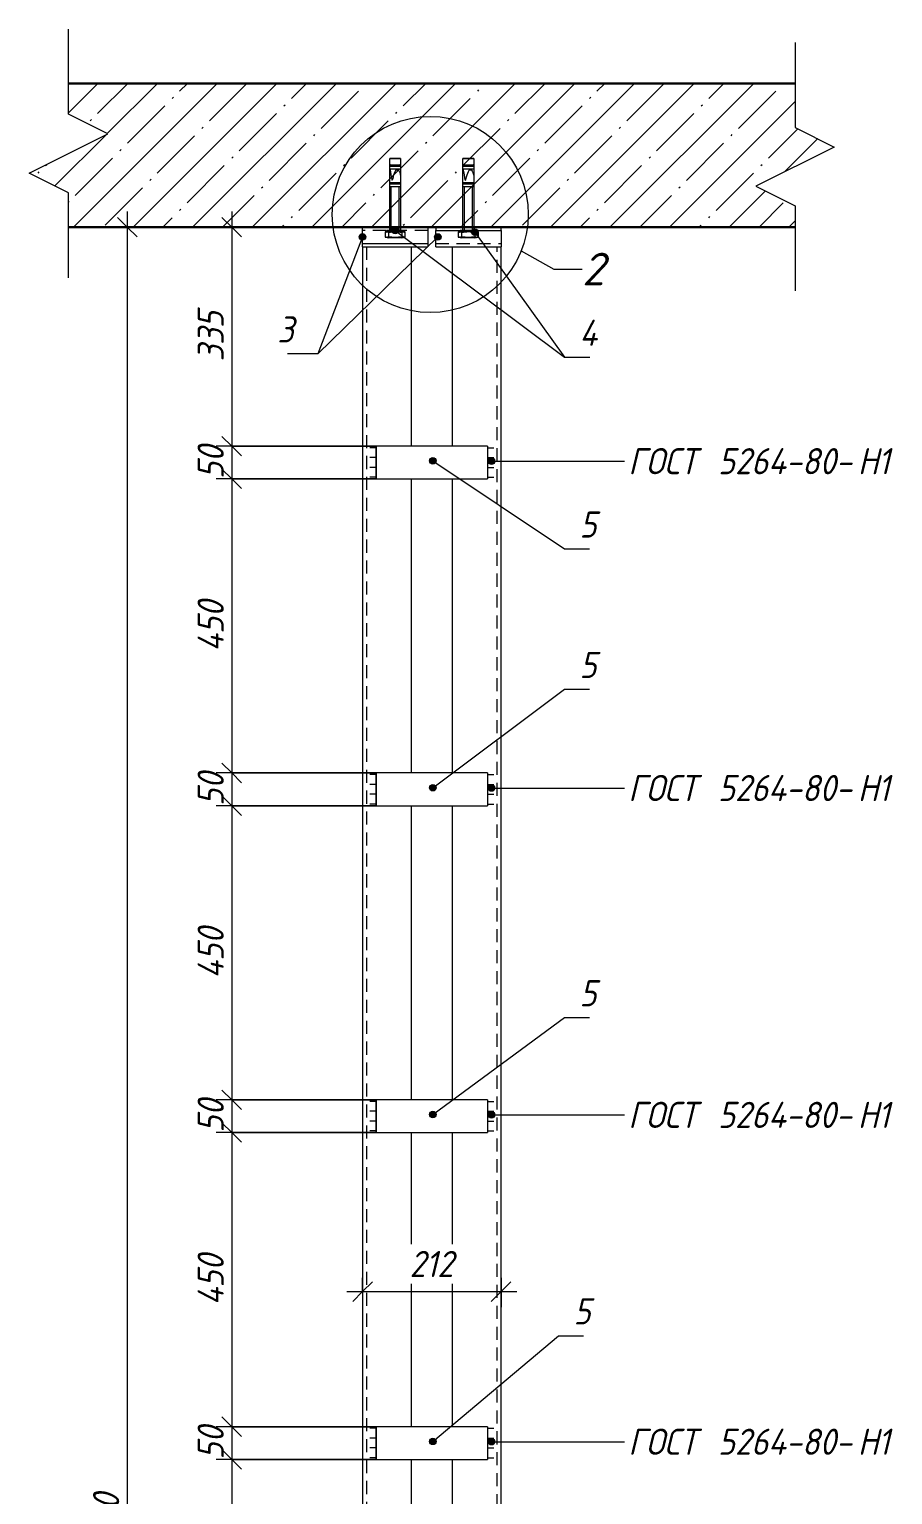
# Model space of a CAD drawing. Header units: millimetres. Extents: x -508 to 38670, y -99 to 8560.
# Drawn here: x 1111 to 2432, y 6161 to 8403 of the extents above; entities that cross this region are included whole.
import ezdxf

# ---------------------------------------------------------------- set-up
doc = ezdxf.new("R2010")
doc.units = ezdxf.units.MM
doc.linetypes.add('200_ШТРИХ_ш1п0_6_', pattern=[32, 20, -12])
for name, color, linetype, lineweight in [('A-ANNO-DIMS', 7, 'Continuous', 9), ('A-ANNO-DIMS-20', 7, 'Continuous', 9), ('A-DETL-1', 7, 'Continuous', 5), ('A-DETL-2', 7, '200_ШТРИХ_ш1п0_6_', 5), ('A-DETL-GENF-1', 7, 'Continuous', 5), ('A-FLOR-FNSH-1', 7, 'Continuous', 30), ('A-FLOR-PATT-1', 7, 'Continuous', 5), ('A-GENM', 7, 'Continuous', 9), ('A-GENM-1', 7, 'Continuous', 18), ('A-GENM-IDEN', 7, 'Continuous', 9), ('G-ANNO-TEXT', 7, 'Continuous', 9)]:
    doc.layers.add(name, color=color, linetype=linetype, lineweight=lineweight)
doc.styles.add('ISOCPEUR_I', font='isocpeui.ttf', dxfattribs={"width": 0.9, "height": 40})
doc.styles.add('ISOCPEUR_I_1', font='isocpeui.ttf', dxfattribs={"height": 50})
doc.dimstyles.new('ISO-2_0_0_9К_СРЕДНИЙ', dxfattribs={"dimscale": 304.8, "dimtxt": 39.839247, "dimasz": 0.098425, "dimexe": 0.07874, "dimexo": 0, "dimgap": 0, "dimtad": 1, "dimdec": 0, "dimzin": 0, "dimdsep": 46, "dimtxsty": 'ISOCPEUR_I', "dimblk1": 'OBLIQUE', "dimblk2": 'OBLIQUE', "dimsah": 1, "dimcen": 0.09, "dimdle": 0.07874, "dimazin": 0, "dimtfac": 1, "dimtdec": 4, "dimtix": 1, "dimtmove": 0, "dimatfit": 3, "dimfxl": 1, "dimtvp": 1, "dimtolj": 1, "dimtzin": 0, "dimarcsym": 2})
doc.dimstyles.new('ISO-2_0_0_9К_СРЕДНИЙ_ФОН', dxfattribs={"dimscale": 304.8, "dimtxt": 39.839247, "dimasz": 0.098425, "dimexe": 0.07874, "dimexo": 0, "dimgap": 0.032808, "dimtad": 1, "dimdec": 0, "dimdsep": 46, "dimtxsty": 'ISOCPEUR_I', "dimblk1": 'OBLIQUE', "dimblk2": 'OBLIQUE', "dimsah": 1, "dimcen": 0.09, "dimdle": 0.07874, "dimazin": 0, "dimtfac": 1, "dimtdec": 4, "dimtix": 1, "dimtmove": 0, "dimatfit": 3, "dimfxl": 1, "dimtvp": 1, "dimtfill": 1, "dimtolj": 1, "dimtzin": 0, "dimarcsym": 2})

# ---------------------------------------------------------------- blocks, each defined once
blk = doc.blocks.new('Фахверк_Влож_Полоса боковая - Полоса_Фахверка-25655111-АР1_1_Ф-19-Ф_ 19_1_2 эт_')
at = {"layer": 'A-GENM'}
for p, q in [((10415, 6215), (10415, 6265)), ((10585, 6265), (10415, 6265)), ((10585, 6265), (10585, 6215)), ((10415, 6215), (10585, 6215))]:
    blk.add_line(p, q, dxfattribs=at)
blk = doc.blocks.new('Фахверк_Влож_Уголок - Уголок_Фахверка-27980089-АР1_1_Ф-19-Ф_ 19_1_2 эт_')
at = {"layer": 'A-GENM'}
for p, q in [((10531, 8070), (10531, 7765)), ((10606, 4126), (10606, 8070)), ((10531, 7715), (10531, 7265)), ((10531, 7215), (10531, 6765)), ((10531, 6715), (10531, 6265)), ((10531, 6215), (10531, 5765))]:
    blk.add_line(p, q, dxfattribs=at)
blk = doc.blocks.new('Фахверк_Влож_Уголок - Уголок_Фахверка-27980090-АР1_1_Ф-19-Ф_ 19_1_2 эт_')
at = {"layer": 'A-GENM'}
for p, q in [((10394, 8070), (10469, 8070)), ((10394, 8070), (10394, 4126)), ((10469, 7765), (10469, 8070)), ((10469, 7265), (10469, 7715)), ((10469, 6765), (10469, 7215)), ((10469, 6265), (10469, 6715)), ((10469, 5765), (10469, 6215))]:
    blk.add_line(p, q, dxfattribs=at)
blk = doc.blocks.new('Фахверк_Влож_Полоса верхняя - Полоса верхняя_Фахверка-25545440-АР1_1_Ф-19-Ф_ 19_1_2 эт_')
at = {"layer": 'A-GENM'}
for p, q in [((10394, 8075), (10394, 8100)), ((10494, 8100), (10494, 8075)), ((10394, 8070), (10394, 8075)), ((10394, 8075), (10494, 8075)), ((10494, 8075), (10494, 8070)), ((10394, 8070), (10494, 8070))]:
    blk.add_line(p, q, dxfattribs=at)
blk = doc.blocks.new('Фахверк_Влож_Полоса верхняя - Полоса верхняя_Фахверка-V3-АР1_1_Ф-19-Ф_ 19_1_2 эт_')
at = {"layer": 'A-GENM'}
for p, q in [((10506, 8070), (10506, 8095)), ((10606, 8095), (10606, 8070)), ((10506, 8070), (10606, 8070))]:
    blk.add_line(p, q, dxfattribs=at)
at = {"layer": 'A-GENM-1'}
for p, q in [((10506, 8100), (10506, 8095)), ((10606, 8100), (10506, 8100)), ((10506, 8095), (10606, 8095)), ((10606, 8095), (10606, 8100))]:
    blk.add_line(p, q, dxfattribs=at)
blk = doc.blocks.new('DET_L_Линия разрыва1 - М20-27085586-АР1_1_Ф-19-Ф_ 19_1_2 эт_')
at = {"layer": 'A-DETL-GENF-1'}
for p, q in [((9944, 4072.7), (9944, 4202.7)), ((10004, 4042.7), (9944, 4072.7)), ((9884, 3982.7), (10004, 4042.7)), ((9944, 3952.7), (9884, 3982.7)), ((9944, 3822.7), (9944, 3952.7))]:
    blk.add_line(p, q, dxfattribs=at)
blk = doc.blocks.new('DIMBLOCK14-АР1_1_Ф-19-Ф_ 19_1_2 эт_')
at = {"layer": 'A-ANNO-DIMS-20', "lineweight": 20}
for p, q in [((1420.5, 8100), (1405.5, 8115)), ((1420.5, 8100), (1435.5, 8085)), ((1420.5, 7765), (1405.5, 7780)), ((1420.5, 7765), (1435.5, 7750))]:
    blk.add_line(p, q, dxfattribs=at)
at = {"layer": 'A-ANNO-DIMS-20'}
for p, q in [((1420.5, 8124), (1420.5, 7765)), ((1441.7, 8100), (1396.5, 8100)), ((1420.5, 8100), (1441.7, 8100)), ((1641.6, 7765), (1396.5, 7765)), ((1420.5, 7765), (1641.6, 7765))]:
    blk.add_line(p, q, dxfattribs=at)
at = {"layer": 'A-ANNO-DIMS-20', "color": 0, "insert": (1368.2, 7894.6), "char_height": 40, "width": 91.017, "attachment_point": 1, "rotation": 90, "line_spacing_factor": 1.149209, "style": 'ISOCPEUR_I'}
blk.add_mtext('335', dxfattribs=at)
blk = doc.blocks.new('_Oblique')
at = {"color": 0, "linetype": 'ByBlock', "lineweight": -2}
blk.add_line((-0.5, -0.5), (0.5, 0.5), dxfattribs=at)
blk = doc.blocks.new('DIMBLOCK15-АР1_1_Ф-19-Ф_ 19_1_2 эт_')
at = {"layer": 'A-ANNO-DIMS-20', "lineweight": 20}
for p, q in [((1420.5, 7765), (1405.5, 7780)), ((1420.5, 7765), (1435.5, 7750)), ((1420.5, 7715), (1405.5, 7730)), ((1420.5, 7715), (1435.5, 7700))]:
    blk.add_line(p, q, dxfattribs=at)
at = {"layer": 'A-ANNO-DIMS-20'}
for p, q in [((1641.6, 7765), (1396.5, 7765)), ((1420.5, 7765), (1420.5, 7715)), ((1420.5, 7765), (1641.6, 7765)), ((1641.6, 7715), (1396.5, 7715)), ((1420.5, 7715), (1641.6, 7715))]:
    blk.add_line(p, q, dxfattribs=at)
at = {"layer": 'A-ANNO-DIMS-20', "color": 0, "insert": (1368.2, 7714.7), "char_height": 40, "width": 60.678, "attachment_point": 1, "rotation": 90, "line_spacing_factor": 1.149209, "style": 'ISOCPEUR_I'}
blk.add_mtext('50', dxfattribs=at)
blk = doc.blocks.new('DIMBLOCK16-АР1_1_Ф-19-Ф_ 19_1_2 эт_')
at = {"layer": 'A-ANNO-DIMS-20'}
for p, q in [((1641.6, 7715), (1396.5, 7715)), ((1420.5, 7715), (1420.5, 7265)), ((1420.5, 7715), (1641.6, 7715)), ((1641.6, 7265), (1396.5, 7265)), ((1420.5, 7265), (1641.6, 7265))]:
    blk.add_line(p, q, dxfattribs=at)
at = {"layer": 'A-ANNO-DIMS-20', "lineweight": 20}
for p, q in [((1420.5, 7715), (1405.5, 7730)), ((1420.5, 7715), (1435.5, 7700)), ((1420.5, 7265), (1405.5, 7280)), ((1420.5, 7265), (1435.5, 7250))]:
    blk.add_line(p, q, dxfattribs=at)
at = {"layer": 'A-ANNO-DIMS-20', "color": 0, "insert": (1368.2, 7450.5), "char_height": 40, "width": 94.695, "attachment_point": 1, "rotation": 90, "line_spacing_factor": 1.149209, "style": 'ISOCPEUR_I'}
blk.add_mtext('450', dxfattribs=at)
blk = doc.blocks.new('DIMBLOCK17-АР1_1_Ф-19-Ф_ 19_1_2 эт_')
at = {"layer": 'A-ANNO-DIMS-20'}
for p, q in [((1641.6, 7265), (1396.5, 7265)), ((1420.5, 7265), (1420.5, 7215)), ((1420.5, 7265), (1641.6, 7265)), ((1641.6, 7215), (1396.5, 7215)), ((1420.5, 7215), (1641.6, 7215))]:
    blk.add_line(p, q, dxfattribs=at)
at = {"layer": 'A-ANNO-DIMS-20', "lineweight": 20}
for p, q in [((1420.5, 7265), (1405.5, 7280)), ((1420.5, 7265), (1435.5, 7250)), ((1420.5, 7215), (1405.5, 7230)), ((1420.5, 7215), (1435.5, 7200))]:
    blk.add_line(p, q, dxfattribs=at)
at = {"layer": 'A-ANNO-DIMS-20', "color": 0, "insert": (1368.2, 7214.7), "char_height": 40, "width": 60.678, "attachment_point": 1, "rotation": 90, "line_spacing_factor": 1.149209, "style": 'ISOCPEUR_I'}
blk.add_mtext('50', dxfattribs=at)
blk = doc.blocks.new('DIMBLOCK18-АР1_1_Ф-19-Ф_ 19_1_2 эт_')
at = {"layer": 'A-ANNO-DIMS-20', "lineweight": 20}
for p, q in [((1420.5, 7215), (1405.5, 7230)), ((1420.5, 7215), (1435.5, 7200)), ((1420.5, 6765), (1405.5, 6780)), ((1420.5, 6765), (1435.5, 6750))]:
    blk.add_line(p, q, dxfattribs=at)
at = {"layer": 'A-ANNO-DIMS-20'}
for p, q in [((1641.6, 7215), (1396.5, 7215)), ((1420.5, 7215), (1420.5, 6765)), ((1420.5, 7215), (1641.6, 7215)), ((1641.6, 6765), (1396.5, 6765)), ((1420.5, 6765), (1641.6, 6765))]:
    blk.add_line(p, q, dxfattribs=at)
at = {"layer": 'A-ANNO-DIMS-20', "color": 0, "insert": (1368.2, 6950.5), "char_height": 40, "width": 94.695, "attachment_point": 1, "rotation": 90, "line_spacing_factor": 1.149209, "style": 'ISOCPEUR_I'}
blk.add_mtext('450', dxfattribs=at)
blk = doc.blocks.new('DIMBLOCK19-АР1_1_Ф-19-Ф_ 19_1_2 эт_')
at = {"layer": 'A-ANNO-DIMS-20', "lineweight": 20}
for p, q in [((1420.5, 6765), (1405.5, 6780)), ((1420.5, 6765), (1435.5, 6750)), ((1420.5, 6715), (1405.5, 6730)), ((1420.5, 6715), (1435.5, 6700))]:
    blk.add_line(p, q, dxfattribs=at)
at = {"layer": 'A-ANNO-DIMS-20'}
for p, q in [((1641.6, 6765), (1396.5, 6765)), ((1420.5, 6765), (1420.5, 6715)), ((1420.5, 6765), (1641.6, 6765)), ((1641.6, 6715), (1396.5, 6715)), ((1420.5, 6715), (1641.6, 6715))]:
    blk.add_line(p, q, dxfattribs=at)
at = {"layer": 'A-ANNO-DIMS-20', "color": 0, "insert": (1368.2, 6714.7), "char_height": 40, "width": 60.678, "attachment_point": 1, "rotation": 90, "line_spacing_factor": 1.149209, "style": 'ISOCPEUR_I'}
blk.add_mtext('50', dxfattribs=at)
blk = doc.blocks.new('DIMBLOCK20-АР1_1_Ф-19-Ф_ 19_1_2 эт_')
at = {"layer": 'A-ANNO-DIMS-20', "lineweight": 20}
for p, q in [((1420.5, 6715), (1405.5, 6730)), ((1420.5, 6715), (1435.5, 6700)), ((1420.5, 6265), (1405.5, 6280)), ((1420.5, 6265), (1435.5, 6250))]:
    blk.add_line(p, q, dxfattribs=at)
at = {"layer": 'A-ANNO-DIMS-20'}
for p, q in [((1641.6, 6715), (1396.5, 6715)), ((1420.5, 6715), (1420.5, 6265)), ((1420.5, 6715), (1641.6, 6715)), ((1641.6, 6265), (1396.5, 6265)), ((1420.5, 6265), (1641.6, 6265))]:
    blk.add_line(p, q, dxfattribs=at)
at = {"layer": 'A-ANNO-DIMS-20', "color": 0, "insert": (1368.2, 6450.5), "char_height": 40, "width": 94.695, "attachment_point": 1, "rotation": 90, "line_spacing_factor": 1.149209, "style": 'ISOCPEUR_I'}
blk.add_mtext('450', dxfattribs=at)
blk = doc.blocks.new('DIMBLOCK21-АР1_1_Ф-19-Ф_ 19_1_2 эт_')
at = {"layer": 'A-ANNO-DIMS-20', "lineweight": 20}
for p, q in [((1420.5, 6265), (1405.5, 6280)), ((1420.5, 6265), (1435.5, 6250)), ((1420.5, 6215), (1405.5, 6230)), ((1420.5, 6215), (1435.5, 6200))]:
    blk.add_line(p, q, dxfattribs=at)
at = {"layer": 'A-ANNO-DIMS-20'}
for p, q in [((1641.6, 6265), (1396.5, 6265)), ((1420.5, 6265), (1420.5, 6215)), ((1420.5, 6265), (1641.6, 6265)), ((1641.6, 6215), (1396.5, 6215)), ((1420.5, 6215), (1641.6, 6215))]:
    blk.add_line(p, q, dxfattribs=at)
at = {"layer": 'A-ANNO-DIMS-20', "color": 0, "insert": (1368.2, 6214.7), "char_height": 40, "width": 60.678, "attachment_point": 1, "rotation": 90, "line_spacing_factor": 1.149209, "style": 'ISOCPEUR_I'}
blk.add_mtext('50', dxfattribs=at)
blk = doc.blocks.new('DIMBLOCK22-АР1_1_Ф-19-Ф_ 19_1_2 эт_')
at = {"layer": 'A-ANNO-DIMS-20'}
for p, q in [((1641.6, 6215), (1396.5, 6215)), ((1420.5, 6215), (1420.5, 5765)), ((1420.5, 6215), (1641.6, 6215)), ((1641.6, 5765), (1396.5, 5765)), ((1420.5, 5765), (1641.6, 5765))]:
    blk.add_line(p, q, dxfattribs=at)
at = {"layer": 'A-ANNO-DIMS-20', "lineweight": 20}
for p, q in [((1420.5, 6215), (1405.5, 6230)), ((1420.5, 6215), (1435.5, 6200)), ((1420.5, 5765), (1405.5, 5780)), ((1420.5, 5765), (1435.5, 5750))]:
    blk.add_line(p, q, dxfattribs=at)
at = {"layer": 'A-ANNO-DIMS-20', "color": 0, "insert": (1368.2, 5950.5), "char_height": 40, "width": 94.695, "attachment_point": 1, "rotation": 90, "line_spacing_factor": 1.149209, "style": 'ISOCPEUR_I'}
blk.add_mtext('450', dxfattribs=at)
blk = doc.blocks.new('DIMBLOCK31-АР1_1_Ф-19-Ф_ 19_1_2 эт_')
at = {"layer": 'A-ANNO-DIMS-20', "lineweight": 20}
for p, q in [((1260.5, 8100), (1245.5, 8115)), ((1260.5, 8100), (1275.5, 8085)), ((1260.5, 4120), (1245.5, 4135)), ((1260.5, 4120), (1275.5, 4105))]:
    blk.add_line(p, q, dxfattribs=at)
at = {"layer": 'A-ANNO-DIMS-20'}
for p, q in [((1260.5, 8124), (1260.5, 4096)), ((1281.7, 8100), (1236.5, 8100)), ((1260.5, 8100), (1281.7, 8100)), ((1281.7, 4120), (1236.5, 4120)), ((1260.5, 4120), (1281.7, 4120))]:
    blk.add_line(p, q, dxfattribs=at)
at = {"layer": 'A-ANNO-DIMS-20', "color": 0, "insert": (1208.2, 6059.4), "char_height": 40, "width": 121.356, "attachment_point": 1, "rotation": 90, "line_spacing_factor": 1.149209, "style": 'ISOCPEUR_I'}
blk.add_mtext('3980', dxfattribs=at)
blk = doc.blocks.new('DIMBLOCK32-АР1_1_Ф-19-Ф_ 19_1_2 эт_')
at = {"layer": 'A-ANNO-DIMS-20'}
for p, q in [((1620.6, 6492.9), (1620.6, 6447.7)), ((1620.6, 6471.7), (1620.6, 6492.9)), ((1832.6, 6492.9), (1832.6, 6447.7)), ((1832.6, 6471.7), (1832.6, 6492.9)), ((1596.6, 6471.7), (1856.6, 6471.7))]:
    blk.add_line(p, q, dxfattribs=at)
at = {"layer": 'A-ANNO-DIMS-20', "lineweight": 20}
for p, q in [((1620.6, 6471.7), (1635.6, 6486.7)), ((1832.6, 6471.7), (1847.6, 6486.7)), ((1620.6, 6471.7), (1605.6, 6456.7)), ((1832.6, 6471.7), (1817.6, 6456.7))]:
    blk.add_line(p, q, dxfattribs=at)
at = {"layer": 'A-ANNO-DIMS-20', "color": 0, "insert": (1692.5, 6533.9), "char_height": 40, "width": 81.824, "attachment_point": 1, "line_spacing_factor": 1.149209, "style": 'ISOCPEUR_I', "bg_fill": 3, "box_fill_scale": 1.25, "bg_fill_color": 256, "bg_fill_true_color": 13158600, "bg_fill_transparency": 0}
blk.add_mtext('212', dxfattribs=at)

msp = doc.modelspace()

# ---------------------------------------------------------------- hatches: boundary and pattern name
at = {"layer": 'A-FLOR-PATT-1'}
h = msp.add_hatch(dxfattribs=at)
h.set_pattern_fill('FP_2', color=256, style=0, pattern_type=2)
h.set_pattern_definition([(45, (2583.76, 4305), (-45.6197, 45.6197), []), (45, (2629.38, 4305), (-45.6197, 45.6197), [80.645, -16.129, 2.682, -13.447])])
h.paths.add_polyline_path([(1170.6, 8100), (2282.6, 8100), (2282.6, 8132.7), (2222.6, 8162.7), (2342.6, 8222.7), (2282.6, 8252.7), (2282.6, 8320), (1170.6, 8320), (1170.6, 8272.7), (1230.6, 8242.7), (1110.6, 8182.7), (1170.6, 8152.7)], flags=0)
at = {"layer": 'A-GENM-IDEN'}
h = msp.add_hatch(color=256, dxfattribs=at)
edge = h.paths.add_edge_path(flags=0)
edge.add_arc((1670.6, 8095), 5, 0, 360)
h = msp.add_hatch(color=256, dxfattribs=at)
edge = h.paths.add_edge_path(flags=0)
edge.add_arc((1792.5, 8092.5), 5, 0, 360)
h = msp.add_hatch(color=256, dxfattribs=at)
edge = h.paths.add_edge_path(flags=0)
edge.add_arc((1620.6, 8085), 5, 0, 360)
h = msp.add_hatch(color=256, dxfattribs=at)
edge = h.paths.add_edge_path(flags=0)
edge.add_arc((1735.7, 8085), 5, 0, 360)
h = msp.add_hatch(color=256, dxfattribs=at)
edge = h.paths.add_edge_path(flags=0)
edge.add_arc((1728.1, 7742.5), 5, 0, 360)
h = msp.add_hatch(color=256, dxfattribs=at)
edge = h.paths.add_edge_path(flags=0)
edge.add_arc((1728.1, 7242.5), 5, 0, 360)
h = msp.add_hatch(color=256, dxfattribs=at)
edge = h.paths.add_edge_path(flags=0)
edge.add_arc((1728.1, 6742.5), 5, 0, 360)
h = msp.add_hatch(color=256, dxfattribs=at)
edge = h.paths.add_edge_path(flags=0)
edge.add_arc((1728.1, 6242.5), 5, 0, 360)
at = {"layer": 'G-ANNO-TEXT'}
h = msp.add_hatch(color=256, dxfattribs=at)
edge = h.paths.add_edge_path(flags=0)
edge.add_arc((1818.1, 7742), 5, 0, 360)
h = msp.add_hatch(color=256, dxfattribs=at)
edge = h.paths.add_edge_path(flags=0)
edge.add_arc((1818.1, 7242), 5, 0, 360)
h = msp.add_hatch(color=256, dxfattribs=at)
edge = h.paths.add_edge_path(flags=0)
edge.add_arc((1818.1, 6742), 5, 0, 360)
h = msp.add_hatch(color=256, dxfattribs=at)
edge = h.paths.add_edge_path(flags=0)
edge.add_arc((1818.1, 6242), 5, 0, 360)

# ---------------------------------------------------------------- linework, layer by layer
at = {"layer": 'A-DETL-1'}
for p, q in [((1678.9, 8205), (1662.3, 8205)), ((1662.3, 8205), (1678.9, 8205)), ((1662.3, 8095), (1662.3, 8205)), ((1678.9, 8205), (1678.9, 8095)), ((1790.9, 8205), (1774.3, 8205)), ((1774.3, 8205), (1790.9, 8205)), ((1774.3, 8095), (1774.3, 8205)), ((1790.9, 8205), (1790.9, 8095)), ((1662.3, 8193.4), (1678.9, 8193.4)), ((1662.3, 8189.2), (1678.9, 8189.2)), ((1663.3, 8195.4), (1677.9, 8195.4)), ((1774.3, 8193.4), (1790.9, 8193.4)), ((1774.3, 8189.2), (1790.9, 8189.2)), ((1775.3, 8195.4), (1789.9, 8195.4)), ((1662.3, 8168.3), (1678.9, 8168.3)), ((1662.3, 8166.2), (1678.9, 8166.2)), ((1662.3, 8162.1), (1678.9, 8162.1)), ((1664.4, 8166.2), (1664.4, 8168.3)), ((1664.5, 8166.2), (1664.5, 8168.3)), ((1664.5, 8095), (1664.5, 8162.1)), ((1676.8, 8095), (1676.8, 8162.1)), ((1774.3, 8168.3), (1790.9, 8168.3)), ((1774.3, 8166.2), (1790.9, 8166.2)), ((1774.3, 8162.1), (1790.9, 8162.1)), ((1776.4, 8166.2), (1776.4, 8168.3)), ((1776.5, 8166.2), (1776.5, 8168.3)), ((1776.5, 8095), (1776.5, 8162.1)), ((1788.8, 8095), (1788.8, 8162.1)), ((1660.7, 8093.6), (1655.2, 8092.8)), ((1655.2, 8092.8), (1655.2, 8084.6)), ((1657.9, 8093.6), (1657.9, 8095)), ((1683.3, 8095), (1657.9, 8095)), ((1683.3, 8093.6), (1657.9, 8093.6)), ((1660.7, 8083.8), (1660.7, 8093.6)), ((1680.5, 8093.6), (1660.7, 8093.6)), ((1665.1, 8095), (1667.1, 8095)), ((1686, 8092.8), (1680.5, 8093.6)), ((1680.5, 8093.6), (1680.5, 8083.8)), ((1683.3, 8095), (1683.3, 8093.6)), ((1686, 8084.6), (1686, 8092.8)), ((1772.7, 8093.6), (1767.2, 8092.8)), ((1767.2, 8092.8), (1767.2, 8084.6)), ((1769.9, 8093.6), (1769.9, 8095)), ((1795.3, 8095), (1769.9, 8095)), ((1795.3, 8093.6), (1769.9, 8093.6)), ((1772.7, 8083.8), (1772.7, 8093.6)), ((1792.5, 8093.6), (1772.7, 8093.6)), ((1777.1, 8095), (1779.1, 8095)), ((1798, 8092.8), (1792.5, 8093.6)), ((1792.5, 8093.6), (1792.5, 8083.8)), ((1795.3, 8095), (1795.3, 8093.6)), ((1798, 8084.6), (1798, 8092.8)), ((1655.2, 8084.6), (1660.7, 8083.8)), ((1680.5, 8083.8), (1660.7, 8083.8)), ((1680.5, 8083.8), (1686, 8084.6)), ((1767.2, 8084.6), (1772.7, 8083.8)), ((1792.5, 8083.8), (1772.7, 8083.8)), ((1792.5, 8083.8), (1798, 8084.6)), ((1641.6, 7762.5), (1631.6, 7762.5)), ((1641.6, 7765), (1641.6, 7715)), ((1811.6, 7765), (1811.6, 7715)), ((1811.6, 7762.5), (1821.6, 7762.5)), ((1641.6, 7747.5), (1631.6, 7747.5)), ((1811.6, 7747.5), (1821.6, 7747.5)), ((1641.6, 7732.5), (1631.6, 7732.5)), ((1641.6, 7717.5), (1631.6, 7717.5)), ((1811.6, 7732.5), (1821.6, 7732.5)), ((1811.6, 7717.5), (1821.6, 7717.5)), ((1641.6, 7265), (1641.6, 7215)), ((1811.6, 7265), (1811.6, 7215)), ((1641.6, 7262.5), (1631.6, 7262.5)), ((1641.6, 7247.5), (1631.6, 7247.5)), ((1811.6, 7262.5), (1821.6, 7262.5)), ((1811.6, 7247.5), (1821.6, 7247.5)), ((1641.6, 7232.5), (1631.6, 7232.5)), ((1811.6, 7232.5), (1821.6, 7232.5)), ((1641.6, 7217.5), (1631.6, 7217.5)), ((1811.6, 7217.5), (1821.6, 7217.5)), ((1641.6, 6762.5), (1631.6, 6762.5)), ((1641.6, 6747.5), (1631.6, 6747.5)), ((1641.6, 6765), (1641.6, 6715)), ((1811.6, 6765), (1811.6, 6715)), ((1811.6, 6762.5), (1821.6, 6762.5)), ((1811.6, 6747.5), (1821.6, 6747.5)), ((1641.6, 6732.5), (1631.6, 6732.5)), ((1811.6, 6732.5), (1821.6, 6732.5)), ((1641.6, 6717.5), (1631.6, 6717.5)), ((1811.6, 6717.5), (1821.6, 6717.5)), ((1641.6, 6262.5), (1631.6, 6262.5)), ((1641.6, 6265), (1641.6, 6215)), ((1811.6, 6265), (1811.6, 6215)), ((1811.6, 6262.5), (1821.6, 6262.5)), ((1641.6, 6247.5), (1631.6, 6247.5)), ((1641.6, 6232.5), (1631.6, 6232.5)), ((1811.6, 6247.5), (1821.6, 6247.5)), ((1811.6, 6232.5), (1821.6, 6232.5)), ((1641.6, 6217.5), (1631.6, 6217.5)), ((1811.6, 6217.5), (1821.6, 6217.5))]:
    msp.add_line(p, q, dxfattribs=at)
msp.add_circle((1724.3, 8119.4), 150, dxfattribs=at)
for centre, radius, start, end in [((1663.5, 8194.1), 1.38, 98.7234, 149.1005), ((1677.7, 8194.1), 1.38, 30.8995, 81.2766), ((1775.5, 8194.1), 1.38, 98.7234, 149.1005), ((1789.7, 8194.1), 1.38, 30.8995, 81.2766), ((1670.6, 8049.8), 42.8, 76.6145, 103.3855), ((1782.6, 8049.8), 42.8, 76.6145, 103.3855), ((1658.3, 8088.3), 4.23, 56.0803, 137.7236), ((1658.3, 8089.1), 4.23, 222.2764, 303.9197), ((1670.6, 8127.5), 42.8, 256.6145, 283.3855), ((1682.9, 8088.3), 4.23, 42.2764, 123.9197), ((1682.9, 8089.1), 4.23, 236.0803, 317.7236), ((1770.3, 8088.3), 4.23, 56.0803, 137.7236), ((1770.3, 8089.1), 4.23, 222.2764, 303.9197), ((1782.6, 8127.5), 42.8, 256.6145, 283.3855), ((1794.9, 8088.3), 4.23, 42.2764, 123.9197), ((1794.9, 8089.1), 4.23, 236.0803, 317.7236)]:
    msp.add_arc(centre, radius, start, end, dxfattribs=at)
for points in [[(1662.3, 8189.2), (1663.5, 8184.5), (1666, 8159), (1669.8, 8196.5), (1678.9, 8184.5), (1678.9, 8173.5)], [(1774.3, 8189.2), (1775.5, 8184.5), (1778, 8159), (1781.8, 8196.5), (1790.9, 8184.5), (1790.9, 8173.5)]]:
    msp.add_open_spline(points, degree=3, knots=[3.947128, 3.947128, 3.947128, 3.947128, 10.095996, 20.129437, 28.583816, 28.583816, 28.583816, 28.583816], dxfattribs=at)
at = {"layer": 'A-DETL-2'}
for p, q in [((1720.6, 8095), (1620.6, 8095)), ((1732.6, 8075), (1832.6, 8075)), ((1626.6, 8070), (1626.6, 4126)), ((1826.6, 4126), (1826.6, 8070))]:
    msp.add_line(p, q, dxfattribs=at)
at = {"layer": 'A-FLOR-FNSH-1'}
for p, q in [((2282.6, 8320), (1170.6, 8320)), ((1170.6, 8100), (2282.6, 8100))]:
    msp.add_line(p, q, dxfattribs=at)
at = {"layer": 'A-GENM-IDEN'}
for p, q in [((1670.6, 8095), (1929.7, 7901.2)), ((1792.5, 8092.5), (1929.7, 7901.2)), ((1620.6, 8085), (1552, 7906.3)), ((1735.7, 8085), (1552, 7906.3)), ((1552, 7906.3), (1505.6, 7906.3)), ((1552, 7906.3), (1505.6, 7906.3)), ((1929.7, 7901.2), (1968.7, 7901.2)), ((1929.7, 7901.2), (1968.7, 7901.2)), ((1728.1, 7742.5), (1929.7, 7607.8)), ((1929.7, 7607.8), (1968.1, 7607.8)), ((1728.1, 7242.5), (1929.7, 7393.1)), ((1929.7, 7393.1), (1968.1, 7393.1)), ((1728.1, 6742.5), (1929.7, 6890.9)), ((1929.7, 6890.9), (1968.1, 6890.9)), ((1728.1, 6242.5), (1920.6, 6404.2)), ((1920.6, 6404.2), (1959, 6404.2))]:
    msp.add_line(p, q, dxfattribs=at)
for centre in [(1670.6, 8095), (1792.5, 8092.5), (1620.6, 8085), (1735.7, 8085), (1728.1, 7742.5), (1728.1, 7242.5), (1728.1, 6742.5), (1728.1, 6242.5)]:
    msp.add_circle(centre, 5, dxfattribs=at)
at = {"layer": 'G-ANNO-TEXT'}
for p, q in [((1863.4, 8064), (1913.4, 8035.9)), ((1913.4, 8035.9), (1936.8, 8035.9)), ((1936.8, 8035.9), (1956.6, 8035.9)), ((1818.1, 7742), (2021.3, 7742)), ((1818.1, 7242), (2021.3, 7242)), ((1818.1, 6742), (2021.3, 6742)), ((1818.1, 6242), (2021.3, 6242))]:
    msp.add_line(p, q, dxfattribs=at)
for centre in [(1818.1, 7742), (1818.1, 7242), (1818.1, 6742), (1818.1, 6242)]:
    msp.add_circle(centre, 5, dxfattribs=at)

# ---------------------------------------------------------------- block references
at = {"layer": 'A-DETL-GENF-1'}
msp.add_blockref('DET_L_Линия разрыва1 - М20-27085586-АР1_1_Ф-19-Ф_ 19_1_2 эт_', (-8773.4, 4200), dxfattribs=at)
at = {"layer": 'A-DETL-GENF-1', "rotation": 180}
msp.add_blockref('DET_L_Линия разрыва1 - М20-27085586-АР1_1_Ф-19-Ф_ 19_1_2 эт_', (12226.6, 12205.3), dxfattribs=at)
at = {"layer": 'A-GENM'}
for name, p in [('Фахверк_Влож_Полоса верхняя - Полоса верхняя_Фахверка-25545440-АР1_1_Ф-19-Ф_ 19_1_2 эт_', (-8773.4, 0)), ('Фахверк_Влож_Полоса верхняя - Полоса верхняя_Фахверка-V3-АР1_1_Ф-19-Ф_ 19_1_2 эт_', (-8773.4, 0)), ('Фахверк_Влож_Уголок - Уголок_Фахверка-27980090-АР1_1_Ф-19-Ф_ 19_1_2 эт_', (-8773.4, 0)), ('Фахверк_Влож_Уголок - Уголок_Фахверка-27980089-АР1_1_Ф-19-Ф_ 19_1_2 эт_', (-8773.4, 0)), ('Фахверк_Влож_Полоса боковая - Полоса_Фахверка-25655111-АР1_1_Ф-19-Ф_ 19_1_2 эт_', (-8773.4, 1500)), ('Фахверк_Влож_Полоса боковая - Полоса_Фахверка-25655111-АР1_1_Ф-19-Ф_ 19_1_2 эт_', (-8773.4, 1000)), ('Фахверк_Влож_Полоса боковая - Полоса_Фахверка-25655111-АР1_1_Ф-19-Ф_ 19_1_2 эт_', (-8773.4, 500)), ('Фахверк_Влож_Полоса боковая - Полоса_Фахверка-25655111-АР1_1_Ф-19-Ф_ 19_1_2 эт_', (-8773.4, 0))]:
    msp.add_blockref(name, p, dxfattribs=at)

# ---------------------------------------------------------------- texts
at = {"layer": 'A-GENM-IDEN', "char_height": 40, "attachment_point": 1, "style": 'ISOCPEUR_I'}
for s, insert, width in [('\\fISOCPEUR|b0|i1|c204|p34|;\\W.9;3', (1490.2, 7963.5), 31.747), ('\\fISOCPEUR|b0|i1|c204|p34|;\\W.9;3', (1490.2, 7963.5), 31.747), ('\\fISOCPEUR|b0|i1|c204|p34|;\\W.9;4', (1952.6, 7958.4), 37.519), ('\\fISOCPEUR|b0|i1|c204|p34|;\\W.9;4', (1952.6, 7958.4), 37.519), ('\\fISOCPEUR|b0|i1|c204|p34|;\\W.9;5', (1952.6, 7665.1), 31.747), ('\\fISOCPEUR|b0|i1|c204|p34|;\\W.9;5', (1952.6, 7450.3), 31.747), ('\\fISOCPEUR|b0|i1|c204|p34|;\\W.9;5', (1952.6, 6948.1), 31.747), ('\\fISOCPEUR|b0|i1|c204|p34|;\\W.9;5', (1943.5, 6461.5), 31.747)]:
    msp.add_mtext(s, dxfattribs=dict(at, insert=insert, width=width))
at = {"layer": 'G-ANNO-TEXT', "attachment_point": 1}
for s, insert, char_height, width, style in [('\\fISOCPEUR|b0|i1|c204|p34|;2', (1956.6, 8060.9), 50, 44.894, 'ISOCPEUR_I_1'), ('ГОСТ', (2027.3, 7762), 40, 138.532, 'ISOCPEUR_I'), (' 5264-80-', (2141.6, 7762), 40, 287.164, 'ISOCPEUR_I'), ('\\fISOCPEUR|b0|i1|c204|p34|;\\W.9;Н', (2378.5, 7762), 40, 37.519, 'ISOCPEUR_I'), ('\\fISOCPEUR|b0|i1|c204|p34|;\\W.9;1', (2409.4, 7762), 40, 23.089, 'ISOCPEUR_I'), ('ГОСТ', (2027.3, 7262), 40, 138.532, 'ISOCPEUR_I'), (' 5264-80-', (2141.6, 7262), 40, 287.164, 'ISOCPEUR_I'), ('\\fISOCPEUR|b0|i1|c204|p34|;\\W.9;Н', (2378.5, 7262), 40, 37.519, 'ISOCPEUR_I'), ('\\fISOCPEUR|b0|i1|c204|p34|;\\W.9;1', (2409.4, 7262), 40, 23.089, 'ISOCPEUR_I'), ('ГОСТ', (2027.3, 6762), 40, 138.532, 'ISOCPEUR_I'), (' 5264-80-', (2141.6, 6762), 40, 287.164, 'ISOCPEUR_I'), ('\\fISOCPEUR|b0|i1|c204|p34|;\\W.9;Н', (2378.5, 6762), 40, 37.519, 'ISOCPEUR_I'), ('\\fISOCPEUR|b0|i1|c204|p34|;\\W.9;1', (2409.4, 6762), 40, 23.089, 'ISOCPEUR_I'), ('ГОСТ', (2027.3, 6262), 40, 138.532, 'ISOCPEUR_I'), (' 5264-80-', (2141.6, 6262), 40, 287.164, 'ISOCPEUR_I'), ('\\fISOCPEUR|b0|i1|c204|p34|;\\W.9;Н', (2378.5, 6262), 40, 37.519, 'ISOCPEUR_I'), ('\\fISOCPEUR|b0|i1|c204|p34|;\\W.9;1', (2409.4, 6262), 40, 23.089, 'ISOCPEUR_I')]:
    msp.add_mtext(s, dxfattribs=dict(at, insert=insert, char_height=char_height, width=width, style=style))

# ---------------------------------------------------------------- dimensions: what is measured, and where the dimension line sits
at = {"layer": 'A-ANNO-DIMS'}
for base, p1, p2, override, picture, middle in [((1260.5, 4120), (1281.7, 8100), (1281.7, 4120), {"dimpost": '<>', "dimfxl": 3980}, 'DIMBLOCK31-АР1_1_Ф-19-Ф_ 19_1_2 эт_', (1240.5, 6110)), ((1420.5, 7765), (1441.7, 8100), (1641.6, 7765), {"dimpost": '<>', "dimfxl": 390.131046}, 'DIMBLOCK14-АР1_1_Ф-19-Ф_ 19_1_2 эт_', (1400.5, 7932.5)), ((1420.5, 7715), (1641.6, 7765), (1641.6, 7715), {"dimpost": '<>', "dimfxl": 50}, 'DIMBLOCK15-АР1_1_Ф-19-Ф_ 19_1_2 эт_', (1400.5, 7740)), ((1420.5, 7265), (1641.6, 7715), (1641.6, 7265), {"dimpost": '<>', "dimfxl": 450}, 'DIMBLOCK16-АР1_1_Ф-19-Ф_ 19_1_2 эт_', (1400.5, 7490)), ((1420.5, 7215), (1641.6, 7265), (1641.6, 7215), {"dimpost": '<>', "dimfxl": 50}, 'DIMBLOCK17-АР1_1_Ф-19-Ф_ 19_1_2 эт_', (1400.5, 7240)), ((1420.5, 6765), (1641.6, 7215), (1641.6, 6765), {"dimpost": '<>', "dimfxl": 450}, 'DIMBLOCK18-АР1_1_Ф-19-Ф_ 19_1_2 эт_', (1400.5, 6990)), ((1420.5, 6715), (1641.6, 6765), (1641.6, 6715), {"dimpost": '<>', "dimfxl": 50}, 'DIMBLOCK19-АР1_1_Ф-19-Ф_ 19_1_2 эт_', (1400.5, 6740)), ((1420.5, 6265), (1641.6, 6715), (1641.6, 6265), {"dimpost": '<>', "dimfxl": 450}, 'DIMBLOCK20-АР1_1_Ф-19-Ф_ 19_1_2 эт_', (1400.5, 6490)), ((1420.5, 6215), (1641.6, 6265), (1641.6, 6215), {"dimpost": '<>', "dimfxl": 50}, 'DIMBLOCK21-АР1_1_Ф-19-Ф_ 19_1_2 эт_', (1400.5, 6240)), ((1420.5, 5765), (1641.6, 6215), (1641.6, 5765), {"dimpost": '<>', "dimfxl": 450}, 'DIMBLOCK22-АР1_1_Ф-19-Ф_ 19_1_2 эт_', (1400.5, 5990))]:
    dim = msp.add_linear_dim(base=base, p1=p1, p2=p2, angle=90, dimstyle='ISO-2_0_0_9К_СРЕДНИЙ', override=override, dxfattribs=at)
    dim.commit()
    dim.dimension.update_dxf_attribs({"geometry": picture, "text_midpoint": middle})

# ---------------------------------------------------------------- next in the draw order: dimensions: what is measured, and where the dimension line sits
dim = msp.add_linear_dim(base=(1832.6, 6471.7), p1=(1620.6, 6492.9), p2=(1832.6, 6492.9), dimstyle='ISO-2_0_0_9К_СРЕДНИЙ_ФОН', override={"dimpost": '<>', "dimfxl": 212}, dxfattribs=at)
dim.commit()
dim.dimension.update_dxf_attribs({"geometry": 'DIMBLOCK32-АР1_1_Ф-19-Ф_ 19_1_2 эт_', "text_midpoint": (1726.6, 6501.7)})

doc.saveas('drawing.dxf')
